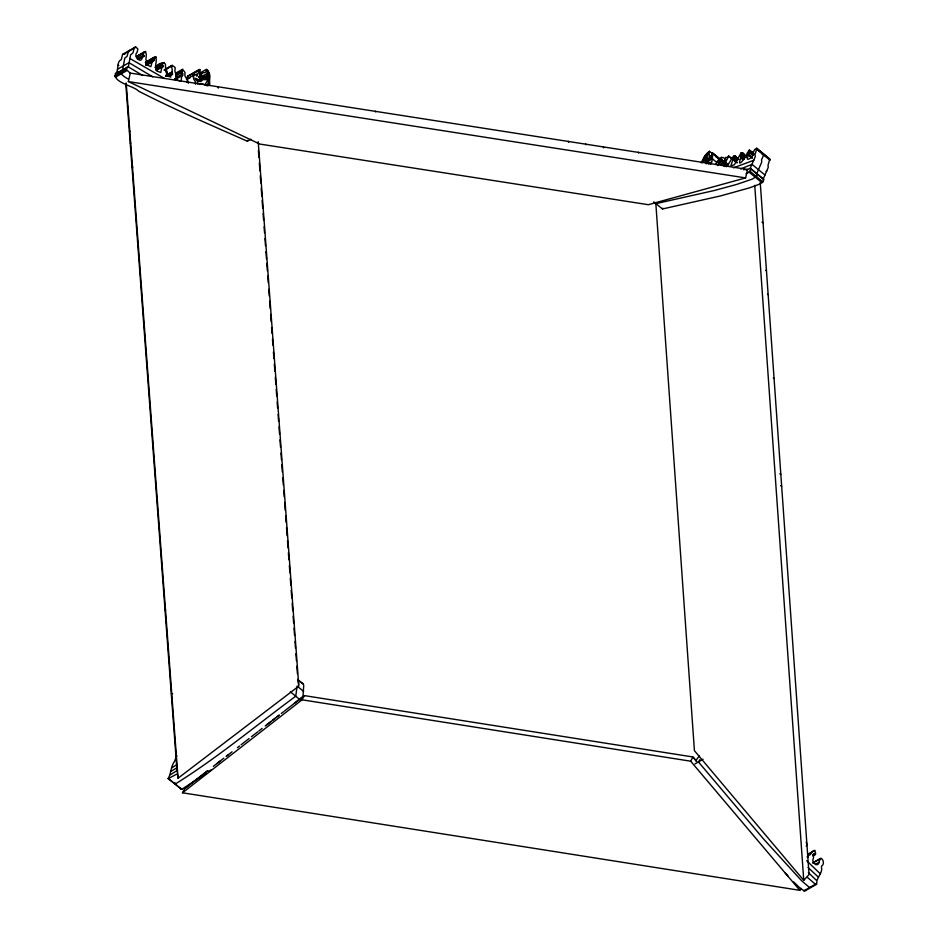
<?xml version="1.0" encoding="UTF-8"?>
<svg xmlns="http://www.w3.org/2000/svg" width="938" height="938" viewBox="0 0 938 938"><rect width="100%" height="100%" fill="white"/><g stroke="black" fill="none" stroke-linecap="round" stroke-linejoin="round"><path stroke-width="1.41" d="M195.55 84.244L195.55 83.271A3.213 2.193 60.3 0 0 194.787 80.75C192.22 78.405 193.251 73.762 196.968 74.137C199.489 74.266 198.997 66.621 200.017 71.054A10.236 6.976 60.3 0 1 199.724 72.707L200.029 76.846A3.553 2.427 60.3 0 1 199.817 77.338L198.879 77.385A2.474 1.688 60.3 0 1 198.528 76.564L200.322 75.978L202.819 72.566C207.814 74.196 205.621 65.062 209.409 73.774A7.082 4.831 60.3 0 1 209.889 76.213L209.514 82.532M706.408 163.681L707.322 160.046L705.364 158.839L706.736 153.621L709.456 151.299L712.716 153.973M177.259 72.742C175.84 73.563 175.594 75.943 175.91 78.335L174.609 78.827L175.535 79.308A102.406 69.799 60.3 0 0 177.669 80.117L180.002 80.973M181.011 81.137L181.538 77.596A2.72 1.853 60.3 0 1 181.585 76.693C183.989 74.97 179.885 66.551 184.153 71.265A4.561 3.107 60.3 0 1 185.114 72.883C183.473 78.241 189.171 78.147 186.99 82.38M707.182 161.653C709.855 159.12 703.652 157.619 706.947 154.348A47.932 19.241 -50.6 0 1 707.428 153.023L707.475 152.906M709.456 151.299C708.718 151.968 708.811 163.376 711.145 156.177A10.236 4.104 -50.6 0 1 711.848 154.582C712.915 147.395 713.044 164.619 710.218 164.115M813.117 855.55C816.869 855.984 815.591 848.257 812.894 851.165A5.171 3.529 60.3 0 0 812.437 851.645L810.233 854.612L809.119 855.268L808.099 854.694L807.806 857.449L807.079 856.804M197.449 79.097L197.531 80.949L198.973 81.583A1.911 1.301 60.3 0 0 199.431 81.125L199.255 79.484M705.927 163.575L705.939 161.617L704.121 160.949A2.697 1.079 -50.6 0 1 704.016 160.656L704.004 160.515A10.822 4.338 -50.6 0 0 704.004 160.035L704.145 158.217A31.974 12.839 -50.6 0 1 704.426 157.009M725.906 160.679C722.225 153.211 719.681 160.75 718.262 164.291A2.72 1.09 -50.6 0 1 717.828 165.123L717.547 165.616M653.774 201.858L662.439 208.986L720.548 195.913L749.333 187.905L759.112 184.317L762.911 181.878L763.731 179.779L763.227 178.982L768.234 167.433L768.034 165.276A2.685 1.079 -50.6 0 1 768.316 164.349L769.758 158.956L756.755 148.274L754.574 149.599L753.273 152.73A16.579 6.66 -50.6 0 0 753.179 153.48C754.527 156.13 745.182 162.79 747.715 156.974A2.193 0.879 -50.6 0 0 747.949 155.896C747.703 154.407 750.681 147.805 753.214 153.961M175.746 80.035C179.17 76.635 173.495 72.589 175.136 68.755C176.567 67.548 169.872 62.776 172.205 69.717A8.395 5.722 60.3 0 0 172.182 71.909C173.342 78.171 170.599 70.643 165.874 76.353M170.552 73.692L170.704 77.104L167.55 76.107A18.725 12.757 60.3 0 1 166.941 75.837L166.554 74.911A24.716 16.849 60.3 0 0 167.187 72.965L167.245 71.898L165.686 71.651L165.451 64.347L164.091 62.541L162.251 63.292L162.086 66.668L162.978 65.648L163.364 66.305L161.559 68.474L160.844 72.496L158.147 71.499A50.171 34.19 60.3 0 0 156.154 70.397C154.512 66.141 157.174 61.697 155.837 57.077C154.594 57.429 153.457 57.464 152.777 58.391C134.544 70.526 161.676 54.803 152.144 61.908L150.819 66.715L145.824 64.347L147.137 62.377L145.941 59.704L146.269 55.26A5.171 3.529 60.3 0 0 146.246 54.416L145.554 51.484L143.678 52.305L137.452 55.975L137.523 59.153L143.983 55.623L142.705 57.124A2.193 1.501 60.3 0 0 142.119 58.144C140.864 63.983 133.407 56.128 136.667 52.868A16.579 11.303 60.3 0 0 137.159 52.188L137.863 48.952L135.623 46.9L122.597 54.439L121.494 58.789A2.685 1.829 60.3 0 1 121.131 59.704C115.878 62.096 119.396 71.265 115.433 73.68C112.771 82.673 134.181 85.956 138.648 91.174C174.198 109.371 210.921 125.106 247.421 141.251L250.927 139.258M143.678 52.305L143.256 55.119L143.983 55.623M303.021 696.5L303.724 685.315L303.291 684.013L297.874 679.558M706.537 162.849L706.584 162.18A14.621 5.874 -50.6 0 0 706.537 161.418C704.274 160.199 704.262 157.865 705.728 155.016M247.421 141.251L247.515 140.383M122.597 69.94L124.777 58.144L126.97 56.374A2.685 1.829 60.3 0 0 127.334 55.459L128.436 51.109L129.784 50.23M162.591 62.881C153.351 64.769 157.396 68.873 156.904 70.725M721.322 165.463L725.262 159.87L725.649 157.408L727.114 157.514L728.803 156.142L726.587 160.187A8.395 3.365 -50.6 0 1 725.473 162.204C723.198 166.12 724.066 163.47 727.548 166.026L725.297 164.256L724.159 166.507M200.474 80.375C198.926 78.264 202.608 82.157 199.36 80.351M753.73 153.586C746.894 147.067 748.536 151.323 753.683 154.453M746.425 156.881C740.352 148.333 742.31 154.969 740.727 157.971C736.131 170.188 746.261 156.892 747.094 153.316A5.171 2.075 -50.6 0 1 747.539 152.554L749.392 150.021M200.638 79.718C202.491 77.279 198.41 78.018 200.779 78.593M188.28 76.646L187.53 76.271L186.861 79.519M115.526 73.598L128.377 66.809L130.617 54.814L132.809 53.044A2.685 1.829 60.3 0 0 133.173 52.129L134.275 47.779L135.623 46.9M805.355 890.303L805.496 889.716M128.365 81.571L130.288 73.082L747.539 169.426L745.616 177.915L648.31 204.707L259.744 144.053L128.365 81.571L745.616 177.915M736.506 162.555L733.176 159.823L733.141 158.827L730.843 165.932L732.777 165.276A50.171 20.132 -50.6 0 1 734.348 164.76L741.255 152.66M176.813 755.536L174.902 760.401A2.685 1.079 -50.6 0 1 174.538 761.363C170.716 766.428 171.267 773.44 168.125 778.646L181.726 789.397L206.407 773.182M209.162 73.985C208.846 78.3 205.574 78.839 202.338 79.132A14.621 9.966 60.3 0 0 201.588 79.765L201.084 80.363M166.378 73.047L166.694 68.791M181.198 788.448L181.116 789.327M208.283 71.44L208.259 71.558A47.932 32.666 60.3 0 1 207.849 72.894C207.708 77.76 202.831 75.415 200.615 78.053M756.755 148.274L756.603 149.13L769.992 160.093M815.579 853.252L813.234 854.588L813.504 857.109A2.193 1.501 60.3 0 1 813.293 858.422C810.983 862.21 817.702 868.295 819.296 862.081A16.579 11.303 60.3 0 1 819.378 861.072C821.055 854.389 825.921 863.417 821.723 865.962A2.685 1.829 60.3 0 0 821.442 866.935C823.189 873.384 815.638 878.015 816.787 884.147L804.71 891.1L800.524 888.556L793.7 881.955M207.568 70.385C207.72 75.427 203.312 74.77 200.392 76.834M208.799 72.367C208.975 77.702 203.804 77.186 201.131 79.073M737.831 159.143C732.965 149.728 730.749 163.857 727.454 164.396A24.716 9.919 -50.6 0 0 726.786 166.343M707.569 161.43L707.885 160.738M709.022 162.579L708.518 163.681M702.656 162.684L703.125 161.336A44.578 17.892 -50.6 0 1 703.652 159.976L701.87 162.696M708.378 152.12L706.982 156.669L708.694 159.788M763.227 178.982L750.224 168.289L755.242 156.752L755.043 154.582A2.685 1.079 -50.6 0 1 755.325 153.668L756.603 149.13M199.782 75.134L200.755 72.566L206.595 69.236M198.915 80.832L198.07 79.836L199.372 80.211M157.244 66.176L164.091 62.541L158.381 66.141M174.937 782.527L175.23 784.051C217.428 757.798 255.769 725.684 295.751 696.207L297.112 686.065L303.607 691.4M706.877 162.931L707.1 162.368M708.659 163.681L709.82 162.508L709.046 163.458M712.927 153.234L719.481 158.592L718.391 161.137M806.188 846.053L807.137 845.232L806.211 842.054M192.7 76.189L193.838 72.859M813.785 863.323L814.512 861.905L821.172 858.317M734.583 156.47L733.258 159.882M204.93 84.514L207.72 80.48A44.578 30.379 60.3 0 0 208.072 79.097L208.435 82.579L206.958 85.323A5.628 3.834 60.3 0 1 206.888 85.839M656.342 202.819L655.943 203.64L714.053 190.566L736.553 184.469L752.616 178.982L756.79 175.945L756.72 173.636L761.738 162.098L761.539 159.929A2.685 1.079 -50.6 0 1 761.82 159.014C762.735 157.772 764.728 152.613 762.031 154.055M662.439 208.986L662.838 208.166M811.194 886.973L809.541 887.571L801.568 880.7L763.391 838.795L698.435 761.926L699.971 759.639M800.958 888.204L799.833 890.314L182.5 792.786L184.751 788.577L207.744 770.696M182.5 792.786L302.048 699.807L304.299 695.597L692.948 756.978L696.688 761.433L692.924 756.989L690.673 761.199L799.833 890.314M706.9 163.634L707.909 162.497M153.281 58.93L152.882 60.243M701.167 162.766L704.215 156.892A7.082 2.837 -50.6 0 1 705.716 154.77L706.736 153.621M746.109 173.636C747.774 173.155 752.124 170.399 750.224 168.289M708.073 163.681L708.272 162.79L707.486 163.13M695.797 760.612L699.314 755.981M715.553 164.467L718.449 159.917A4.561 1.829 -50.6 0 1 719.751 158.686L721.58 157.115M710.852 162.239L709.773 163.54M148.696 60.665L146.949 61.404L147.442 62.26M708.6 161.125L708.694 161.008A2.767 1.114 -50.6 0 1 708.167 161.582L707.205 162.145M655.85 203.698L694.425 750.681L803.749 880.336L809.048 874.556L760.237 182.441M209.514 82.532A7.328 4.995 60.3 0 1 209.596 83.142L209.104 83.693A6.507 4.432 60.3 0 0 208.693 84.338L208.107 85.417A6.179 4.209 60.3 0 0 207.919 85.874M127.205 66.938L126.325 69.424L130.124 73.105M808.11 854.026L814.876 850.32M122.597 54.439L123.945 53.56L124.989 54.005M184.798 788.577L207.744 770.719M213.348 766.358L220.067 761.128M266.427 725.074L270.765 721.697M272.923 720.009L275.092 718.32M294.52 703.219L304.299 695.597L284.519 710.981M226.621 756.04L232.049 751.819M277.214 716.679L279.278 715.073M216.936 763.544L223.83 758.185M226.128 756.391L228.426 754.609M237.408 747.645L239.518 746.003M241.078 744.772L249.121 738.511M251.419 736.729L253.717 734.935M254.397 734.431L257.833 731.757M258.9 730.925L262.112 728.427M265.219 726L279.008 715.272M281.306 713.478L283.604 711.696M177.27 772.783L178.056 778.223L298.823 686.112L258.22 141.685M139.199 55.459L137.734 55.659M208.728 771.528L211.038 769.864M176.766 770.731L170.317 774.811M176.297 765.009L171.584 767.941M176.285 774.378L168.125 778.646M176.579 767.964L170.798 771.482M123.441 54.357L135.248 47.592M136.221 56.808L145.554 51.484M137.288 56.362L143.127 53.032M140.208 54.908L144.886 52.247M137.499 57.101L143.338 53.771M117.356 69.342L129.034 62.682L152.835 76.904M137.523 59.153L143.807 55.647M138.273 59.094L144.112 55.764M138.343 59.352L144.182 56.022M116.699 73.469L119.032 72.132M122.538 70.139L127.205 67.477M114.647 76.084L126.325 69.424M115.339 77.209L127.017 70.549M145.882 62.014L154.055 57.347M145.296 62.576L154.758 57.241M145.695 62.694L153.855 57.851M146.492 62.412L148.825 61.076M151.159 59.739L155.837 57.077M151.264 59.809L155.943 57.136M145.73 64.616L153.902 59.95M145.906 64.745L154.078 60.079M145.976 64.945L154.149 60.278M152.144 61.908L146.305 65.238L148.31 63.608L147.043 63.573M155.016 67.325L163.189 62.67M161.957 64.288L164.302 62.963M156.47 67.806L162.309 64.476M158.065 68.439L162.978 65.648M158.522 68.474L163.2 65.812M156.247 69.998L163.341 66.047M157.537 69.635L163.364 66.305M164.115 69.975L172.287 65.32M166.284 68.802L172.123 65.472M164.361 70.115L172.533 65.461M170.669 73.739L166.003 76.4L165.803 75.333L172.182 71.909M167.421 74.688L172.1 72.027M169.801 75.732L172.088 74.29M170.294 75.556L172.627 74.219M176.836 72.496L182.84 69.142M175.617 74.594L181.491 71.171M176.508 74.548L182.511 71.018M175.723 75.099L181.562 71.769M175.805 75.708L181.632 72.378M177.083 76.963L182.922 73.633M174.878 79.765L183.051 75.099M187.53 76.271L199.513 69.447M187.999 76.189L199.677 69.529M196.452 71.98L199.958 69.987M186.451 79.214L194.623 74.548M199.313 74.559L202.819 72.566M694.929 763.931L703.101 759.264M813.187 854.436L815.532 853.111M812.601 855.726L815.568 854.026M812.531 863.007L820.703 858.34M815.79 864.086L819.296 862.081M803.702 890.901L815.38 884.241L816.388 884.44M815.45 854.213L813.821 855.55L813.234 854.647M753.824 160.269L733.504 167.808M766.17 171.22L766.815 170.951M749.954 168.477L746.015 170.059M740.621 168.946L752.006 164.349L764.998 175.043M200.673 81.606L203.112 79.554L206.512 79.742A2.697 1.841 60.3 0 0 206.935 79.531L207.064 79.413A10.822 7.375 60.3 0 1 207.497 79.003L208.846 77.385A31.974 21.797 60.3 0 0 209.455 76.224M719.481 158.592L718.93 158.968L712.434 153.621M200.861 79.425L199.653 78.593A2.767 1.888 60.3 0 1 199.384 78.03L199.325 77.877M303.291 684.013L298.296 680.625M196.663 79.836C195.092 75.192 199.348 85.159 194.916 78.03M126.384 83.154L125.751 83.224L177.071 771.423M127.545 107.202L128.131 107.143M129.327 131.168L130.007 131.097M130.218 143.162L130.839 143.092M132.012 167.14L132.879 167.046M132.903 179.111L133.513 179.041M133.794 191.094L134.591 191M151.675 430.8L152.319 430.718M165.029 609.911L165.616 609.841M166.823 633.865L167.421 633.795M171.291 693.768L172.651 693.616M122.386 70.151C116.593 72.12 126.055 78.171 128.459 79.062M190.051 77.807C187.307 77.444 186.779 81.641 188.421 83.236M302.048 699.807L690.673 761.199M761.961 222.189L763.075 222.752M765.748 270.332L766.463 270.683M767.495 294.298L768.152 294.614M773.322 378.084L774.061 378.46M779.853 473.784L780.815 474.276M780.604 485.732L781.659 486.259M164.619 78.499L129.761 58.414M142.717 75.497L128.635 67.079M118.082 65.074L118.856 65.578M815.38 884.241L807.407 877.37M756.79 148.439L769.793 159.132M756.966 149.224L769.957 159.906M749.65 150.842L753.976 154.407M749.931 151.815L753.179 154.489M749.825 152.05L753.073 154.723M749.345 152.671L752.593 155.345M748.067 154.219L751.397 156.939M747.926 154.301L752.264 157.865M747.762 154.524L752.1 158.088M741.595 153.093L743.752 154.876M740.985 153.023L746.273 157.396M742.368 154.289L745.569 157.103M742.064 154.747L745.311 157.42M741.677 154.958L744.924 157.631M740.832 155.743L744.08 158.416M740.68 155.814L744.455 158.932M740.551 155.978L743.799 158.651M740.727 157.971L742.884 159.753M750.752 168.699L763.743 179.381M734.431 155.661L738.698 159.167M734.278 155.685L738.605 159.249M734.278 157.819L737.526 160.492M749.919 171.197L762.911 181.878M733.141 158.827L736.389 161.5M748.993 172.053L761.984 182.746M732.941 159.003L737.28 162.567M732.801 159.237L737.127 162.802M728.803 156.142L732.05 158.815M728.603 156.212L732.05 158.991M725.473 162.204L728.709 165.006M720.712 158.862L724.394 161.911M720.701 159.073L724.37 162.004M712.81 153.269L719.505 158.803M720.806 159.777L724.054 162.45M715.964 156.646L719.212 159.319M720.454 160.316L723.702 162.989M724.066 164.22L726.235 166.003M719.165 161.148L722.412 163.822M709.656 155.274L711.825 157.056M718.344 162.462L721.603 165.135M712.786 159.108L717.124 162.673M290.334 691.752L300.09 699.771M168.734 778.704L181.726 789.397M818.44 877.182L808.075 867.544M820.316 873.817L806.692 860.756M816.306 880.243L808.368 872.61M785.282 873.09L787.908 875.916M205.305 84.912L201.283 83.564L199.853 83.787L199.888 84.561M743.494 168.652L743.986 169.93M725.989 165.909L726.293 166.73M638.321 152.226L638.626 153.023M603.263 146.762L603.673 147.852M585.746 144.018L586.051 144.804M568.229 141.286L568.616 142.283M375.411 111.188L375.692 111.939M217.675 86.577L218.261 88.137M197.918 84.15L197.754 83.365A17.341 11.819 60.3 0 1 197.496 81.688L197.484 81.547M297.838 679.311L298.624 684.752M258.384 150.408L258.911 157.385M259.322 162.837L259.908 170.833M260.283 175.758L260.823 183.051M261.21 188.151L261.808 196.183M262.136 200.568L262.699 208.119M263.086 213.454L263.59 220.113M264.082 226.773L264.528 232.671M264.962 238.51L265.501 245.815M265.935 251.654L266.486 258.947M266.814 263.332L267.365 270.707M267.764 276.042L268.256 282.713M268.749 289.361L269.253 296.021M269.64 301.274L270.191 308.579M270.625 314.418L271.164 321.711M271.598 327.55L272.032 333.389M272.466 339.228L272.923 345.278M273.415 351.938L273.919 358.597M274.318 364.038L274.869 371.342M275.303 377.182L275.842 384.474M276.206 389.247L276.722 396.153M277.156 401.992L277.613 408.112M278.094 414.537L278.586 421.197M279.008 426.802L279.547 434.095M279.97 439.828L280.532 447.238M280.966 453.077L281.47 459.819M281.834 464.756L282.373 472.049M282.807 477.888L283.358 485.181M283.745 490.457L284.226 496.859M284.648 502.428L285.234 510.413M285.633 515.748L286.137 522.407M286.512 527.508L287.122 535.715M287.497 540.651L288.036 547.944M288.4 552.822L288.916 559.775M289.35 565.462L289.889 572.766M290.299 578.277L290.827 585.335M291.19 590.272L291.777 598.01M292.175 603.415L292.715 610.708M293.137 616.266L293.629 622.938M294.028 628.226L294.567 635.518M295.001 641.358L295.517 648.24M295.927 653.751L296.455 660.856M296.854 666.179L297.416 673.636M126.302 84.186L178.056 778.223M754.727 185.302L803.749 880.336M209.596 83.142L209.69 84.748M708.694 160.586L709.175 160.668A2.474 0.997 -50.6 0 0 709.773 159.999L709.562 158.979L708.882 159.894A3.553 1.43 -50.6 0 0 708.729 160.398L708.694 160.586M710.605 159.706L711.614 158.968A3.107 1.243 -50.6 0 0 711.262 158.991L710.605 159.706M196.194 75.04L196.874 76.224L197.097 75.075A3.107 2.122 60.3 0 0 196.757 74.97L196.194 75.04"/></g></svg>
